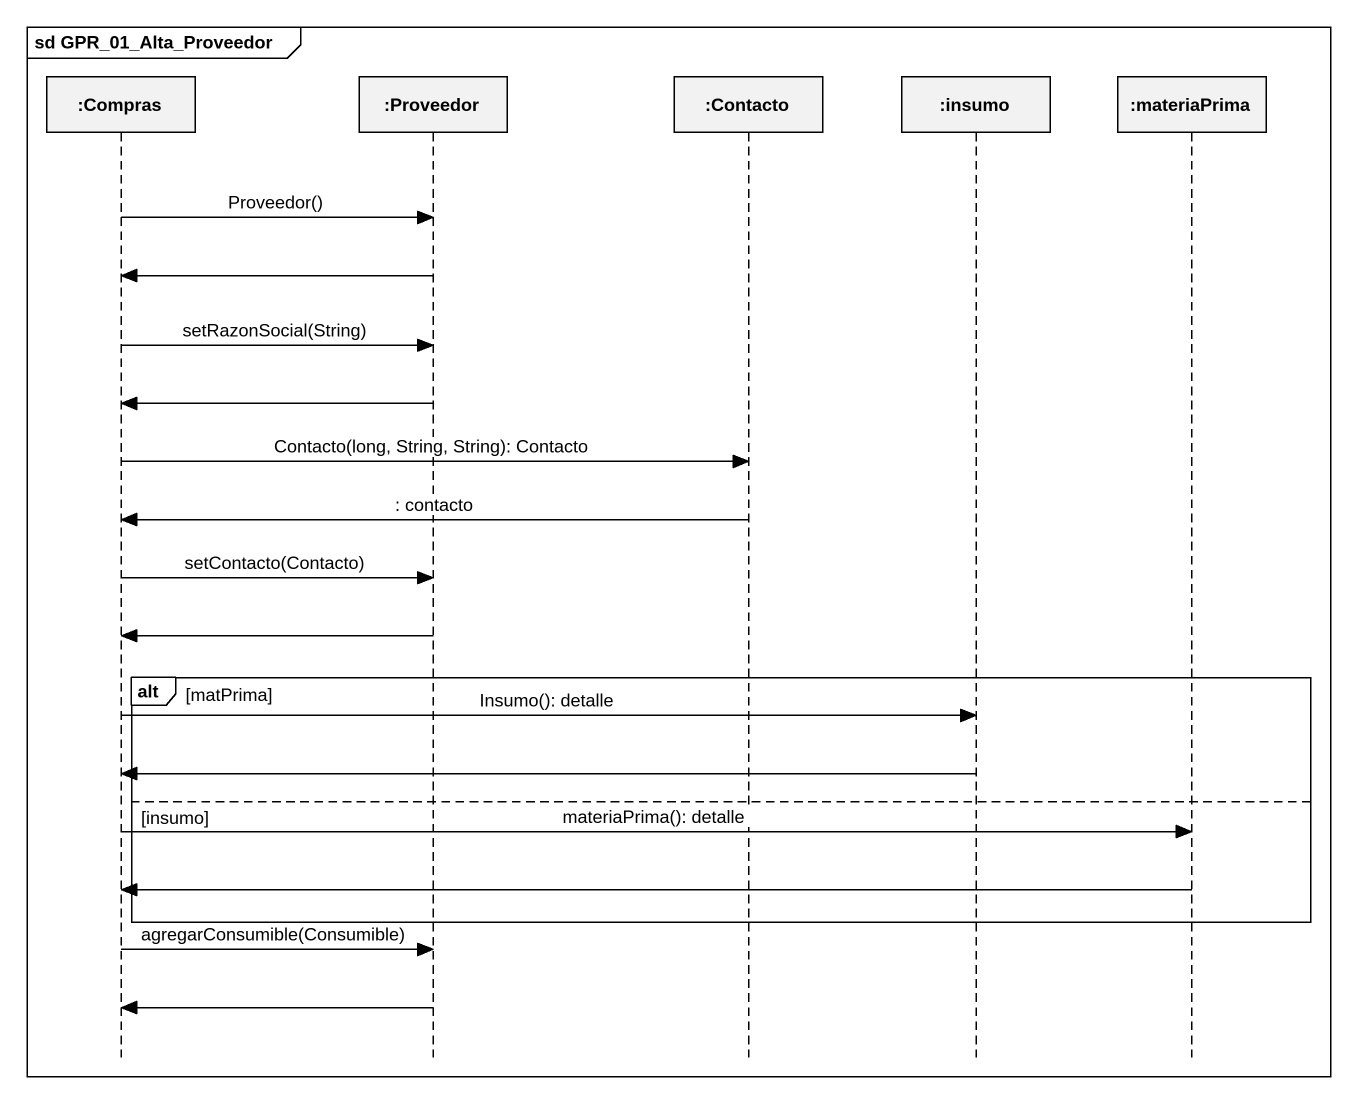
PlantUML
@startuml
mainframe sd GPR_01_Alta_Proveedor
hide footbox
participant ":Compras" as Compras
participant ":Proveedor" as Proveedor
participant ":Contacto" as Contacto
participant ":insumo" as insumo
participant ":materiaPrima" as materiaPrima

Compras -> Proveedor : Proveedor()
Proveedor -> Compras
Compras -> Proveedor : setRazonSocial(String)
Proveedor -> Compras
Compras -> Contacto : Contacto(long, String, String): Contacto
Contacto -> Compras : : contacto
Compras -> Proveedor : setContacto(Contacto)
Proveedor -> Compras
alt matPrima
  Compras -> insumo : Insumo(): detalle
  insumo -> Compras
else insumo
  Compras -> materiaPrima : materiaPrima(): detalle
  materiaPrima -> Compras
end
Compras -> Proveedor : agregarConsumible(Consumible)
Proveedor -> Compras
@enduml
